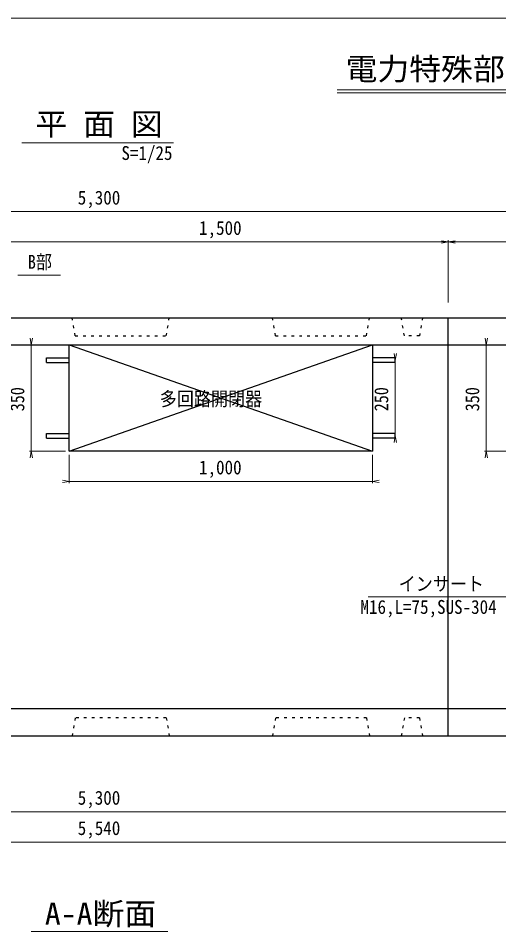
# Model space of a CAD drawing. Units: millimetres at full size, sheet at 1:25. Extents: x -4925 to 5056, y -3512 to 3512.
# Drawn here: x -1577 to 7, y 496 to 3512 of the extents above; entities that cross this region are included whole.
import ezdxf
from ezdxf.enums import TextEntityAlignment as Align

# ---------------------------------------------------------------- set-up
doc = ezdxf.new("R2010")
doc.units = ezdxf.units.MM
doc.header["$LTSCALE"] = 25
doc.linetypes.add('USER1', pattern=[1.05, 0.35, -0.7])
for name, color, linetype, lineweight in [('0-1_ﾚｲﾔ2', 5, 'Continuous', 25), ('0-3_ﾚｲﾔ4', 6, 'Continuous', 25), ('0-C_ﾚｲﾔ13', 3, 'Continuous', 13), ('0-E_寸法', 3, 'Continuous', 13)]:
    doc.layers.add(name, color=color, linetype=linetype, lineweight=lineweight)
doc.layers.add('0-7_文字', color=3, linetype='Continuous')
doc.styles.add('ＭＳ ゴシック', font='')
doc.styles.get('ＭＳ ゴシック').set_extended_font_data('MS Gothic')

# ---------------------------------------------------------------- blocks, each defined once
blk = doc.blocks.new('open_arrow')
at = {"color": 0, "linetype": 'Continuous', "lineweight": -2}
blk.add_lwpolyline([(7.5, 1.25), (0, 0), (7.5, -1.25)], dxfattribs=at)

msp = doc.modelspace()

# ---------------------------------------------------------------- linework, layer by layer
at = {"layer": '0-1_ﾚｲﾔ2'}
for p, q in [((-4078.76, 2524.79), (1461.24, 2524.79)), ((-158.76, 1144.79), (-158.76, 2524.79)), ((-3958.76, 2434.79), (1341.24, 2434.79)), ((-1408.76, 2084.79), (-408.76, 2434.79)), ((-408.76, 2434.79), (-408.76, 2084.79)), ((-333.76, 2392.79), (-408.76, 2392.79)), ((-333.76, 2376.79), (-333.76, 2392.79)), ((-1483.76, 2376.79), (-1408.76, 2376.79)), ((-333.76, 2376.79), (-408.76, 2376.79)), ((-1483.76, 2142.79), (-1408.76, 2142.79)), ((-1483.76, 2126.79), (-1483.76, 2142.79)), ((-333.76, 2142.79), (-408.76, 2142.79)), ((-333.76, 2126.79), (-333.76, 2142.79)), ((-1483.76, 2126.79), (-1408.76, 2126.79)), ((-333.76, 2126.79), (-408.76, 2126.79)), ((1341.24, 1234.79), (-3958.76, 1234.79)), ((-4078.76, 1144.79), (1461.24, 1144.79))]:
    msp.add_line(p, q, dxfattribs=at)
msp.add_lwpolyline([(-1408.76, 2084.79), (-1408.76, 2434.79), (-408.76, 2084.79)], close=True, dxfattribs=at)
msp.add_lwpolyline([(-1483.76, 2376.79), (-1483.76, 2392.79), (-1408.76, 2392.79)], dxfattribs=at)
at = {"layer": '0-3_ﾚｲﾔ4', "linetype": 'USER1'}
for p, q in [((-1388.76, 2464.79), (-1398.76, 2524.79)), ((-1088.76, 2464.79), (-1078.76, 2524.79)), ((-728.76, 2464.79), (-738.76, 2524.79)), ((-428.76, 2464.79), (-418.76, 2524.79)), ((-303.76, 2464.79), (-313.76, 2524.79)), ((-243.76, 2524.79), (-253.76, 2464.79)), ((-1388.76, 2464.79), (-1088.76, 2464.79)), ((-728.76, 2464.79), (-428.76, 2464.79)), ((-253.76, 2464.79), (-303.76, 2464.79)), ((-1388.76, 1204.79), (-1398.76, 1144.79)), ((-1088.76, 1204.8), (-1388.76, 1204.8)), ((-1088.76, 1204.79), (-1388.76, 1204.79)), ((-1088.76, 1204.79), (-1078.76, 1144.79)), ((-728.76, 1204.79), (-738.76, 1144.79)), ((-428.76, 1204.79), (-728.76, 1204.79)), ((-428.76, 1204.79), (-728.76, 1204.79)), ((-428.76, 1204.79), (-418.76, 1144.79)), ((-303.76, 1204.79), (-313.76, 1144.79)), ((-253.76, 1204.79), (-303.76, 1204.79)), ((-253.76, 1204.79), (-243.76, 1144.79))]:
    msp.add_line(p, q, dxfattribs=at)
at = {"layer": '0-C_ﾚｲﾔ13'}
for p, q in [((-1565.44, 3101.77), (-1065.44, 3101.77)), ((-3958.76, 2874.79), (-158.76, 2874.79)), ((-158.76, 2874.79), (1341.24, 2874.79)), ((-158.76, 2574.79), (-158.76, 2780.79)), ((-3958.76, 2774.79), (1341.24, 2774.79)), ((-1577.93, 2664.79), (-1437.93, 2664.79)), ((-1533.76, 2434.79), (-1533.76, 2084.79)), ((-33.76, 2434.79), (-33.76, 2084.79)), ((-1421.26, 2084.79), (-1539.76, 2084.79)), ((78.74, 2084.79), (-39.76, 2084.79)), ((-1408.76, 2072.29), (-1408.76, 1978.79)), ((-408.76, 2072.29), (-408.76, 1978.79)), ((-1408.76, 1984.79), (-408.76, 1984.79)), ((-423.31, 1604.02), (44.94, 1604.02)), ((-4078.76, 794.79), (1461.24, 794.79)), ((-1533.76, 499.77), (-1083.76, 499.77))]:
    msp.add_line(p, q, dxfattribs=at)
msp.add_lwpolyline([(5050, 3512.5), (-4925, 3512.5), (-4925, -3512.5), (5050, -3512.5)], close=True, dxfattribs=at)
msp.add_lwpolyline([(-3958.76, 894.79), (1341.24, 894.79), (1461.24, 894.79)], dxfattribs=at)
at = {"layer": '0-E_寸法'}
for p, q in [((-525, 3276.11), (525, 3276.11)), ((-525, 3266.11), (525, 3266.11)), ((-3958.76, 2874.79), (1341.24, 2874.79)), ((-1658.76, 2774.79), (-158.76, 2774.79)), ((-158.76, 2774.79), (1341.24, 2774.79)), ((-1533.76, 2084.79), (-1533.76, 2434.79)), ((-33.76, 2084.79), (-33.76, 2434.79)), ((-333.76, 2384.79), (-333.76, 2134.79)), ((-1408.76, 1984.79), (-408.76, 1984.79)), ((-3958.76, 894.79), (1341.24, 894.79)), ((-4078.76, 794.79), (1461.24, 794.79))]:
    msp.add_line(p, q, dxfattribs=at)

# ---------------------------------------------------------------- block references
at = {"layer": '0-E_寸法', "xscale": 2.96, "yscale": 2.96}
for p, rotation in [((-158.76, 2774.79), 180), ((-1533.76, 2434.79), 90), ((-33.76, 2434.79), 90), ((-333.76, 2384.79), 90), ((-333.76, 2134.79), 270), ((-1533.76, 2084.79), 270), ((-33.76, 2084.79), 270), ((-1408.76, 1984.79), 180)]:
    msp.add_blockref('open_arrow', p, dxfattribs=dict(at, rotation=rotation))
for p in [(-158.76, 2774.79), (-408.76, 1984.79)]:
    msp.add_blockref('open_arrow', p, dxfattribs=at)

# ---------------------------------------------------------------- texts
at = {"layer": '0-7_文字', "style": 'ＭＳ ゴシック'}
for s, height, width, p in [('電力特殊部構造図(1)', 73.31, 1.05, (-497.5, 3286.83)), ('平 面 図', 73.31, 1.05, (-1520.23, 3104.65)), ('S=1/25', 45.82, 0.9, (-1236.57, 3031.32)), ('B部', 45.82, 0.85, (-1545.24, 2672.3)), ('多回路開閉器', 45.82, 0.9, (-1110.17, 2220.28)), ('インサート', 45.82, 0.9, (-322.39, 1610.04)), ('M16,L=75,SUS-304', 45.82, 0.9, (-448.37, 1533.75))]:
    msp.add_text(s, height=height, dxfattribs=dict(at, width=width)).set_placement(p, align=Align.BOTTOM_LEFT)
at = {"layer": '0-C_ﾚｲﾔ13', "style": 'ＭＳ ゴシック', "width": 1.05}
msp.add_text('A-A断面', height=73.31, dxfattribs=at).set_placement((-1489.07, 499.77), align=Align.BOTTOM_LEFT)
at = {"layer": '0-E_寸法', "style": 'ＭＳ ゴシック', "width": 0.9}
for s, p in [('5,300', (-1380.64, 2884.17)), ('1,500', (-980.64, 2784.17)), ('1,000', (-980.64, 1994.17)), ('5,300', (-1380.64, 904.17)), ('5,540', (-1380.64, 804.17))]:
    msp.add_text(s, height=45.82, dxfattribs=at).set_placement(p, align=Align.BOTTOM_LEFT)
at = {"layer": '0-E_寸法', "style": 'ＭＳ ゴシック', "width": 0.85}
for s, p in [('350', (-1543.14, 2216.04)), ('250', (-343.14, 2216.04)), ('350', (-43.14, 2216.04))]:
    msp.add_text(s, height=45.82, rotation=90, dxfattribs=at).set_placement(p, align=Align.BOTTOM_LEFT)

doc.saveas('drawing.dxf')
